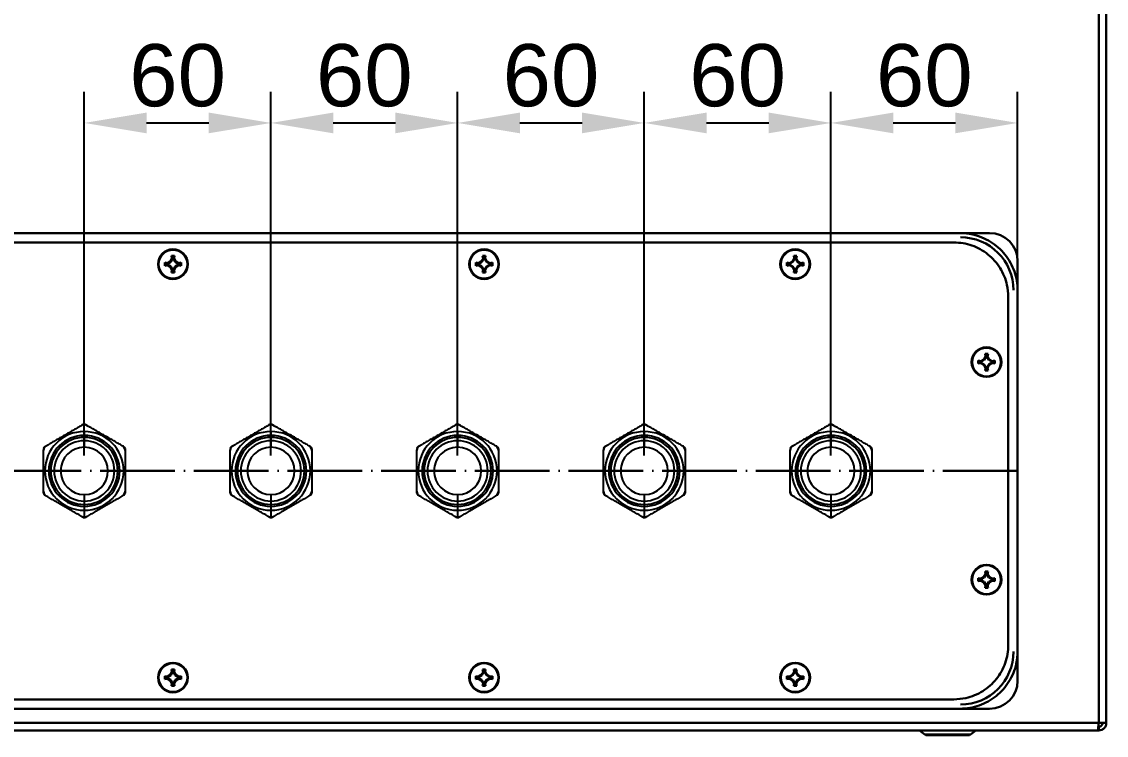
# Model space of a CAD drawing. Header units: millimetres. Extents: x 0 to 53000, y -591 to 24400.
# Drawn here: x 621.6 to 970.2, y 2102.2 to 2331.7 of the extents above; entities that cross this region are included whole.
import ezdxf

# ---------------------------------------------------------------- set-up
doc = ezdxf.new("R2010")
doc.units = ezdxf.units.MM
doc.linetypes.add('ACAD_ISO04W100', pattern=[30, 24, -3, 0, -3])
for name, color, linetype in [('MAIN-1', 7, 'Continuous'), ('MAIN-2', 7, 'Continuous'), ('размеры', 3, 'Continuous')]:
    doc.layers.add(name, color=color, linetype=linetype)
doc.layers.add('Осевые центральные', color=5, linetype='ACAD_ISO04W100', lineweight=30)
doc.layers.add('Основная', color=7, linetype='Continuous', lineweight=30)
doc.styles.get("Standard").update_dxf_attribs({"font": 'arial.ttf'})
doc.dimstyles.new('ISO2', dxfattribs={"dimtxt": 20, "dimasz": 20, "dimexe": 10, "dimexo": 5, "dimgap": 5, "dimtad": 1, "dimdec": 4, "dimdsep": 46, "dimlunit": 6, "dimtxsty": 'Standard', "dimcen": 20, "dimadec": 0, "dimazin": 0, "dimtfac": 1, "dimtdec": 4, "dimtmove": 0, "dimatfit": 3, "dimfxl": 1, "dimtolj": 1, "dimtzin": 0, "dimarcsym": 0})

# ---------------------------------------------------------------- blocks, each defined once
blk = doc.blocks.new('*D116')
at = {"layer": 'Defpoints', "color": 0, "transparency": 16777216}
for p in [(941.73, 2299.15), (881.73, 2187.22), (941.73, 2187.22)]:
    blk.add_point(p, dxfattribs=at)
at = {"layer": 'размеры', "color": 0, "lineweight": -2, "transparency": 16777216}
for p, q in [((881.73, 2192.22), (881.73, 2309.15)), ((941.73, 2192.22), (941.73, 2309.15)), ((901.73, 2299.15), (921.73, 2299.15))]:
    blk.add_line(p, q, dxfattribs=at)
at = {"layer": 'размеры', "color": 0, "transparency": 16777216}
for points in [[(901.73, 2302.48), (901.73, 2295.82), (881.73, 2299.15)], [(921.73, 2302.48), (921.73, 2295.82), (941.73, 2299.15)]]:
    blk.add_solid(points, dxfattribs=at)
at = {"layer": 'размеры', "color": 0, "transparency": 16777216, "insert": (911.73, 2314.36), "char_height": 20, "attachment_point": 5}
blk.add_mtext('\\A1;60', dxfattribs=at)
blk = doc.blocks.new('*U118')
at = {"layer": 'MAIN-1'}
for p, q in [((-1.82, 14.09), (-2.12, 13.92)), ((-1.52, 14.27), (-1.82, 14.09)), ((-1.22, 14.44), (-1.52, 14.27)), ((-0.93, 14.61), (-1.22, 14.44)), ((-0.64, 14.78), (-0.93, 14.61)), ((-0.35, 14.95), (-0.64, 14.78)), ((0, 12.66), (0, 14.95)), ((0.35, 14.95), (0.52, 14.85)), ((0.52, 14.85), (0.69, 14.75)), ((0.69, 14.75), (0.87, 14.65)), ((0.87, 14.65), (1.04, 14.54)), ((1.04, 14.54), (1.22, 14.44)), ((1.22, 14.44), (1.39, 14.34)), ((1.39, 14.34), (1.57, 14.24)), ((1.57, 14.24), (1.61, 14.22)), ((1.61, 14.22), (1.64, 14.2)), ((1.64, 14.2), (1.67, 14.18)), ((1.67, 14.18), (1.7, 14.16)), ((1.7, 14.16), (1.74, 14.14)), ((1.74, 14.14), (1.77, 14.12)), ((1.77, 14.12), (1.8, 14.11)), ((2.1, 13.93), (1.8, 14.11)), ((-7.87, 10.6), (-8.19, 10.41)), ((-7.55, 10.79), (-7.87, 10.6)), ((-7.22, 10.97), (-7.55, 10.79)), ((-6.9, 11.16), (-7.22, 10.97)), ((-6.57, 11.35), (-6.9, 11.16)), ((-6.24, 11.54), (-6.57, 11.35)), ((-5.92, 11.73), (-6.24, 11.54)), ((-5.59, 11.92), (-5.92, 11.73)), ((-5.26, 12.11), (-5.59, 11.92)), ((-4.94, 12.29), (-5.26, 12.11)), ((-4.62, 12.48), (-4.94, 12.29)), ((-4.3, 12.67), (-4.62, 12.48)), ((-3.98, 12.85), (-4.3, 12.67)), ((-3.66, 13.03), (-3.98, 12.85)), ((-3.35, 13.21), (-3.66, 13.03)), ((-3.04, 13.39), (-3.35, 13.21)), ((-2.73, 13.57), (-3.04, 13.39)), ((-2.43, 13.74), (-2.73, 13.57)), ((-2.12, 13.92), (-2.43, 13.74)), ((0, 12.66), (0, 7.61)), ((2.41, 13.75), (2.1, 13.93)), ((2.72, 13.58), (2.41, 13.75)), ((3.03, 13.4), (2.72, 13.58)), ((3.34, 13.22), (3.03, 13.4)), ((3.65, 13.04), (3.34, 13.22)), ((3.97, 12.86), (3.65, 13.04)), ((4.28, 12.67), (3.97, 12.86)), ((4.6, 12.49), (4.28, 12.67)), ((4.92, 12.3), (4.6, 12.49)), ((5.24, 12.12), (4.92, 12.3)), ((5.57, 11.93), (5.24, 12.12)), ((5.89, 11.74), (5.57, 11.93)), ((6.22, 11.56), (5.89, 11.74)), ((6.55, 11.37), (6.22, 11.56)), ((6.87, 11.18), (6.55, 11.37)), ((7.2, 10.99), (6.87, 11.18)), ((7.53, 10.8), (7.2, 10.99)), ((7.85, 10.61), (7.53, 10.8)), ((8.18, 10.42), (7.85, 10.61)), ((-13.12, 7.17), (-13.12, 7.12)), ((-13.12, 7.12), (-13.12, 7.06)), ((-13.12, 7.06), (-13.12, 7.01)), ((-13.12, 7.01), (-13.12, 6.95)), ((-12.77, 7.77), (-12.6, 7.87)), ((-12.6, 7.87), (-12.42, 7.97)), ((-12.42, 7.97), (-12.25, 8.07)), ((-12.25, 8.07), (-12.07, 8.17)), ((-12.07, 8.17), (-11.9, 8.28)), ((-11.9, 8.28), (-11.72, 8.38)), ((-11.72, 8.38), (-11.54, 8.48)), ((-11.54, 8.48), (-11.51, 8.5)), ((-11.51, 8.5), (-11.48, 8.52)), ((-11.48, 8.52), (-11.45, 8.54)), ((-11.45, 8.54), (-11.41, 8.56)), ((-11.41, 8.56), (-11.38, 8.58)), ((-11.38, 8.58), (-11.35, 8.59)), ((-11.35, 8.59), (-11.31, 8.61)), ((-11.01, 8.79), (-11.31, 8.61)), ((-10.71, 8.96), (-11.01, 8.79)), ((-10.4, 9.14), (-10.71, 8.96)), ((-10.09, 9.32), (-10.4, 9.14)), ((-9.78, 9.5), (-10.09, 9.32)), ((-9.47, 9.68), (-9.78, 9.5)), ((-9.15, 9.86), (-9.47, 9.68)), ((-8.83, 10.05), (-9.15, 9.86)), ((-8.51, 10.23), (-8.83, 10.05)), ((-8.19, 10.41), (-8.51, 10.23)), ((8.5, 10.24), (8.18, 10.42)), ((8.82, 10.05), (8.5, 10.24)), ((9.14, 9.87), (8.82, 10.05)), ((9.45, 9.69), (9.14, 9.87)), ((9.77, 9.51), (9.45, 9.69)), ((10.08, 9.33), (9.77, 9.51)), ((10.38, 9.15), (10.08, 9.33)), ((10.69, 8.97), (10.38, 9.15)), ((10.99, 8.8), (10.69, 8.97)), ((11.3, 8.62), (10.99, 8.8)), ((11.6, 8.45), (11.3, 8.62)), ((11.89, 8.28), (11.6, 8.45)), ((12.19, 8.11), (11.89, 8.28)), ((12.48, 7.94), (12.19, 8.11)), ((12.77, 7.77), (12.48, 7.94)), ((13.12, 7.17), (13.12, 6.81)), ((-13.12, 6.95), (-13.12, 6.9)), ((-13.12, 6.9), (-13.12, 6.84)), ((-13.12, 6.84), (-13.12, 6.78)), ((-13.12, 6.75), (-13.12, 6.78)), ((-13.12, 6.71), (-13.12, 6.75)), ((-13.12, 6.67), (-13.12, 6.71)), ((-13.12, 6.63), (-13.12, 6.67)), ((-13.12, 6.59), (-13.12, 6.63)), ((-13.12, 6.56), (-13.12, 6.59)), ((-13.12, 6.52), (-13.12, 6.56)), ((-13.12, 6.15), (-13.12, 6.52)), ((-13.12, 5.78), (-13.12, 6.15)), ((-13.12, 5.4), (-13.12, 5.78)), ((-13.12, 5.02), (-13.12, 5.4)), ((-13.12, 4.64), (-13.12, 5.02)), ((-13.12, 4.25), (-13.12, 4.64)), ((-13.12, 3.86), (-13.12, 4.25)), ((-13.12, 3.47), (-13.12, 3.86)), ((13.12, 6.81), (13.12, 6.44)), ((13.12, 6.44), (13.12, 6.07)), ((13.12, 6.07), (13.12, 5.7)), ((13.12, 5.7), (13.12, 5.32)), ((13.12, 5.32), (13.12, 4.94)), ((13.12, 4.94), (13.12, 4.56)), ((13.12, 4.56), (13.12, 4.17)), ((13.12, 4.17), (13.12, 3.79)), ((13.12, 3.79), (13.12, 3.39)), ((-13.12, 3.08), (-13.12, 3.47)), ((-13.12, 2.68), (-13.12, 3.08)), ((-13.12, 2.28), (-13.12, 2.68)), ((-13.12, 1.88), (-13.12, 2.28)), ((-13.12, 1.47), (-13.12, 1.88)), ((-13.12, 1.07), (-13.12, 1.47)), ((-13.12, 0.66), (-13.12, 1.07)), ((-13.12, 0.25), (-13.12, 0.66)), ((-13.12, -0.16), (-13.12, 0.25)), ((13.12, 3.39), (13.12, 3)), ((13.12, 3), (13.12, 2.6)), ((13.12, 2.6), (13.12, 2.2)), ((13.12, 2.2), (13.12, 1.8)), ((13.12, 1.8), (13.12, 1.39)), ((13.12, 1.39), (13.12, 0.98)), ((13.12, 0.98), (13.12, 0.57)), ((13.12, 0.57), (13.12, 0.16)), ((13.12, 0.16), (13.12, -0.25)), ((-13.12, -0.57), (-13.12, -0.16)), ((-13.12, -0.98), (-13.12, -0.57)), ((-13.12, -1.39), (-13.12, -0.98)), ((-13.12, -1.8), (-13.12, -1.39)), ((-13.12, -2.2), (-13.12, -1.8)), ((-13.12, -2.6), (-13.12, -2.2)), ((-13.12, -3), (-13.12, -2.6)), ((-13.12, -3.39), (-13.12, -3)), ((-13.12, -3.79), (-13.12, -3.39)), ((13.12, -0.25), (13.12, -0.66)), ((13.12, -0.66), (13.12, -1.07)), ((13.12, -1.07), (13.12, -1.47)), ((13.12, -1.47), (13.12, -1.88)), ((13.12, -1.88), (13.12, -2.28)), ((13.12, -2.28), (13.12, -2.68)), ((13.12, -2.68), (13.12, -3.08)), ((13.12, -3.08), (13.12, -3.47)), ((13.12, -3.47), (13.12, -3.86)), ((-13.12, -4.17), (-13.12, -3.79)), ((-13.12, -4.56), (-13.12, -4.17)), ((-13.12, -4.94), (-13.12, -4.56)), ((-13.12, -5.32), (-13.12, -4.94)), ((-13.12, -5.7), (-13.12, -5.32)), ((-13.12, -6.07), (-13.12, -5.7)), ((-13.12, -6.44), (-13.12, -6.07)), ((-13.12, -6.81), (-13.12, -6.44)), ((-13.12, -7.17), (-13.12, -6.81)), ((13.12, -3.86), (13.12, -4.25)), ((13.12, -4.25), (13.12, -4.64)), ((13.12, -4.64), (13.12, -5.02)), ((13.12, -5.02), (13.12, -5.4)), ((13.12, -5.4), (13.12, -5.78)), ((13.12, -5.78), (13.12, -6.15)), ((13.12, -6.15), (13.12, -6.52)), ((13.12, -6.52), (13.12, -6.56)), ((13.12, -6.56), (13.12, -6.59)), ((13.12, -6.59), (13.12, -6.63)), ((13.12, -6.63), (13.12, -6.67)), ((13.12, -6.67), (13.12, -6.71)), ((13.12, -6.71), (13.12, -6.75)), ((13.12, -6.75), (13.12, -6.78)), ((13.12, -6.78), (13.12, -6.84)), ((13.12, -6.84), (13.12, -6.9)), ((13.12, -6.9), (13.12, -6.95)), ((13.12, -6.95), (13.12, -7.01)), ((-12.44, -7.96), (-12.77, -7.77)), ((-12.11, -8.16), (-12.44, -7.96)), ((-11.77, -8.35), (-12.11, -8.16)), ((-11.43, -8.55), (-11.77, -8.35)), ((-11.08, -8.75), (-11.43, -8.55)), ((-10.74, -8.95), (-11.08, -8.75)), ((-10.39, -9.15), (-10.74, -8.95)), ((-10.03, -9.35), (-10.39, -9.15)), ((-9.68, -9.56), (-10.03, -9.35)), ((-9.32, -9.76), (-9.68, -9.56)), ((-8.96, -9.97), (-9.32, -9.76)), ((-8.6, -10.18), (-8.96, -9.97)), ((-8.23, -10.39), (-8.6, -10.18)), ((-7.86, -10.61), (-8.23, -10.39)), ((0, -7.61), (0, -12.66)), ((8.23, -10.39), (7.86, -10.61)), ((8.6, -10.18), (8.23, -10.39)), ((8.96, -9.97), (8.6, -10.18)), ((9.32, -9.76), (8.96, -9.97)), ((9.68, -9.56), (9.32, -9.76)), ((10.03, -9.35), (9.68, -9.56)), ((10.39, -9.15), (10.03, -9.35)), ((10.74, -8.95), (10.39, -9.15)), ((11.08, -8.75), (10.74, -8.95)), ((11.43, -8.55), (11.08, -8.75)), ((11.77, -8.35), (11.43, -8.55)), ((12.11, -8.16), (11.77, -8.35)), ((12.44, -7.96), (12.11, -8.16)), ((12.77, -7.77), (12.44, -7.96)), ((13.12, -7.01), (13.12, -7.06)), ((13.12, -7.06), (13.12, -7.12)), ((13.12, -7.12), (13.12, -7.17)), ((-7.49, -10.82), (-7.86, -10.61)), ((-7.12, -11.03), (-7.49, -10.82)), ((-6.75, -11.25), (-7.12, -11.03)), ((-6.37, -11.47), (-6.75, -11.25)), ((-6, -11.68), (-6.37, -11.47)), ((-5.62, -11.9), (-6, -11.68)), ((-5.25, -12.11), (-5.62, -11.9)), ((-4.89, -12.33), (-5.25, -12.11)), ((-4.52, -12.54), (-4.89, -12.33)), ((-4.16, -12.75), (-4.52, -12.54)), ((-3.8, -12.95), (-4.16, -12.75)), ((-3.44, -13.16), (-3.8, -12.95)), ((-3.08, -13.37), (-3.44, -13.16)), ((-2.73, -13.57), (-3.08, -13.37)), ((-2.38, -13.77), (-2.73, -13.57)), ((-2.03, -13.97), (-2.38, -13.77)), ((0, -12.66), (0, -14.95)), ((2.38, -13.77), (2.03, -13.97)), ((2.73, -13.57), (2.38, -13.77)), ((3.08, -13.37), (2.73, -13.57)), ((3.44, -13.16), (3.08, -13.37)), ((3.8, -12.95), (3.44, -13.16)), ((4.16, -12.75), (3.8, -12.95)), ((4.52, -12.54), (4.16, -12.75)), ((4.89, -12.33), (4.52, -12.54)), ((5.25, -12.11), (4.89, -12.33)), ((5.62, -11.9), (5.25, -12.11)), ((6, -11.68), (5.62, -11.9)), ((6.37, -11.47), (6, -11.68)), ((6.75, -11.25), (6.37, -11.47)), ((7.12, -11.03), (6.75, -11.25)), ((7.49, -10.82), (7.12, -11.03)), ((7.86, -10.61), (7.49, -10.82)), ((-1.69, -14.17), (-2.03, -13.97)), ((-1.35, -14.37), (-1.69, -14.17)), ((-1.01, -14.56), (-1.35, -14.37)), ((-0.68, -14.76), (-1.01, -14.56)), ((-0.35, -14.95), (-0.68, -14.76)), ((0.68, -14.76), (0.35, -14.95)), ((1.01, -14.56), (0.68, -14.76)), ((1.35, -14.37), (1.01, -14.56)), ((1.69, -14.17), (1.35, -14.37)), ((2.03, -13.97), (1.69, -14.17))]:
    blk.add_line(p, q, dxfattribs=at)
for radius, start, end in [(14.95, 90, 91.3251), (14.95, 88.6749, 90), (12.66, 90, 270), (12.66, 270, 90), (14.95, 148.6749, 151.325), (7.61, 90, 180), (7.61, 0, 90), (14.95, 28.675, 31.3251), (7.61, 180, 270), (7.61, 270, 0), (14.95, 208.6749, 211.3251), (14.95, 328.6749, 331.3251), (14.95, 268.6749, 270), (14.95, 270, 271.3251)]:
    blk.add_arc((0, 0), radius, start, end, dxfattribs=at)
at = {"layer": 'MAIN-2'}
for p, q in [((-0.91, 14.62), (-0.91, 14.62)), ((-0.35, 14.95), (-0.35, 14.95)), ((0.35, 14.95), (0.35, 14.95)), ((0.91, 14.62), (0.91, 14.62)), ((0, 12.66), (0, 12.66)), ((0, 11.41), (0, 11.41)), ((0, 10.78), (0, 10.78)), ((-13.12, 7.17), (-13.12, 7.17)), ((-12.77, 7.77), (-12.77, 7.77)), ((-12.2, 8.1), (-12.2, 8.1)), ((0, 9.69), (0, 9.69)), ((12.2, 8.1), (12.2, 8.1)), ((12.77, 7.77), (12.77, 7.77)), ((13.12, 7.17), (13.12, 7.17)), ((-13.12, 6.52), (-13.12, 6.52)), ((13.12, 6.52), (13.12, 6.52)), ((-7.61, 0), (-9.69, 0)), ((7.61, 0), (9.69, 0)), ((-13.12, -6.52), (-13.12, -6.52)), ((13.12, -6.52), (13.12, -6.52)), ((-13.12, -7.17), (-13.12, -7.17)), ((-12.77, -7.77), (-12.77, -7.77)), ((-12.2, -8.1), (-12.2, -8.1)), ((0, -9.69), (0, -9.69)), ((12.2, -8.1), (12.2, -8.1)), ((12.77, -7.77), (12.77, -7.77)), ((13.12, -7.17), (13.12, -7.17)), ((0, -10.78), (0, -10.78)), ((0, -11.41), (0, -11.41)), ((0, -12.66), (0, -12.66)), ((-0.91, -14.62), (-0.91, -14.62)), ((-0.35, -14.95), (-0.35, -14.95)), ((0.35, -14.95), (0.35, -14.95)), ((0.91, -14.62), (0.91, -14.62))]:
    blk.add_line(p, q, dxfattribs=at)
for centre, radius, start, end in [((0, 13.04), 1.82, 90, 120), ((0, 13.04), 1.82, 60, 90), ((0, 0), 11.41, 90, 270), ((0, 0), 10.78, 90, 270), ((0, 0), 11.41, 270, 90), ((0, 0), 10.78, 270, 90), ((-11.29, 6.52), 1.82, 120, 180), ((0, 0), 9.69, 90, 180), ((0, 0), 9.69, 0, 90), ((11.29, 6.52), 1.82, 0, 60), ((0, 0), 9.69, 180, 270), ((0, 0), 9.69, 270, 0), ((-11.29, -6.52), 1.82, 180, 240), ((11.29, -6.52), 1.82, 300, 0), ((0, -13.04), 1.82, 240, 270), ((0, -13.04), 1.82, 270, 300)]:
    blk.add_arc(centre, radius, start, end, dxfattribs=at)
blk = doc.blocks.new('*U117')
at = {"layer": 'Основная', "color": 0, "linetype": 'ByBlock', "lineweight": -2, "transparency": 16777216}
for p in [(-240, 0), (-180, 0), (-120, 0), (-60, 0), (0, 0)]:
    blk.add_blockref('*U118', p, dxfattribs=at)
blk = doc.blocks.new('*D119')
at = {"layer": 'Defpoints', "color": 0, "transparency": 16777216}
for p in [(881.73, 2299.15), (821.73, 2187.22), (881.73, 2187.22)]:
    blk.add_point(p, dxfattribs=at)
at = {"layer": 'размеры', "color": 0, "lineweight": -2, "transparency": 16777216}
for p, q in [((821.73, 2192.22), (821.73, 2309.15)), ((881.73, 2192.22), (881.73, 2309.15)), ((841.73, 2299.15), (861.73, 2299.15))]:
    blk.add_line(p, q, dxfattribs=at)
at = {"layer": 'размеры', "color": 0, "transparency": 16777216}
for points in [[(841.73, 2302.48), (841.73, 2295.82), (821.73, 2299.15)], [(861.73, 2302.48), (861.73, 2295.82), (881.73, 2299.15)]]:
    blk.add_solid(points, dxfattribs=at)
at = {"layer": 'размеры', "color": 0, "transparency": 16777216, "insert": (851.73, 2314.36), "char_height": 20, "attachment_point": 5}
blk.add_mtext('\\A1;60', dxfattribs=at)
blk = doc.blocks.new('*D120')
at = {"layer": 'Defpoints', "color": 0, "transparency": 16777216}
for p in [(821.73, 2299.15), (761.73, 2187.22), (821.73, 2187.22)]:
    blk.add_point(p, dxfattribs=at)
at = {"layer": 'размеры', "color": 0, "lineweight": -2, "transparency": 16777216}
for p, q in [((761.73, 2192.22), (761.73, 2309.15)), ((821.73, 2192.22), (821.73, 2309.15)), ((781.73, 2299.15), (801.73, 2299.15))]:
    blk.add_line(p, q, dxfattribs=at)
at = {"layer": 'размеры', "color": 0, "transparency": 16777216}
for points in [[(781.73, 2302.48), (781.73, 2295.82), (761.73, 2299.15)], [(801.73, 2302.48), (801.73, 2295.82), (821.73, 2299.15)]]:
    blk.add_solid(points, dxfattribs=at)
at = {"layer": 'размеры', "color": 0, "transparency": 16777216, "insert": (791.73, 2314.36), "char_height": 20, "attachment_point": 5}
blk.add_mtext('\\A1;60', dxfattribs=at)
blk = doc.blocks.new('*D121')
at = {"layer": 'Defpoints', "color": 0, "transparency": 16777216}
for p in [(761.73, 2299.15), (701.73, 2187.22), (761.73, 2187.22)]:
    blk.add_point(p, dxfattribs=at)
at = {"layer": 'размеры', "color": 0, "lineweight": -2, "transparency": 16777216}
for p, q in [((701.73, 2192.22), (701.73, 2309.15)), ((761.73, 2192.22), (761.73, 2309.15)), ((721.73, 2299.15), (741.73, 2299.15))]:
    blk.add_line(p, q, dxfattribs=at)
at = {"layer": 'размеры', "color": 0, "transparency": 16777216}
for points in [[(721.73, 2302.48), (721.73, 2295.82), (701.73, 2299.15)], [(741.73, 2302.48), (741.73, 2295.82), (761.73, 2299.15)]]:
    blk.add_solid(points, dxfattribs=at)
at = {"layer": 'размеры', "color": 0, "transparency": 16777216, "insert": (731.73, 2314.36), "char_height": 20, "attachment_point": 5}
blk.add_mtext('\\A1;60', dxfattribs=at)
blk = doc.blocks.new('*D122')
at = {"layer": 'Defpoints', "color": 0, "transparency": 16777216}
for p in [(701.73, 2299.15), (641.73, 2187.22), (701.73, 2187.22)]:
    blk.add_point(p, dxfattribs=at)
at = {"layer": 'размеры', "color": 0, "lineweight": -2, "transparency": 16777216}
for p, q in [((641.73, 2192.22), (641.73, 2309.15)), ((701.73, 2192.22), (701.73, 2309.15)), ((661.73, 2299.15), (681.73, 2299.15))]:
    blk.add_line(p, q, dxfattribs=at)
at = {"layer": 'размеры', "color": 0, "transparency": 16777216}
for points in [[(661.73, 2302.48), (661.73, 2295.82), (641.73, 2299.15)], [(681.73, 2302.48), (681.73, 2295.82), (701.73, 2299.15)]]:
    blk.add_solid(points, dxfattribs=at)
at = {"layer": 'размеры', "color": 0, "transparency": 16777216, "insert": (671.73, 2314.36), "char_height": 20, "attachment_point": 5}
blk.add_mtext('\\A1;60', dxfattribs=at)

msp = doc.modelspace()

# ---------------------------------------------------------------- linework, layer by layer
at = {"layer": 'Осевые центральные'}
msp.add_line((941.72613, 2187.21677), (398.72615, 2187.21677), dxfattribs=at)
at = {"layer": 'Основная', "linetype": 'Continuous'}
for p, q in [((967.82614, 2376.31678), (967.82614, 2106.11677)), ((970.22615, 2106.11677), (970.22615, 2376.31678)), ((923.22613, 2263.71678), (417.22615, 2263.71678)), ((923.22613, 2263.71678), (932.72613, 2263.71678)), ((419.22616, 2260.71678), (921.22613, 2260.71678)), ((669.7365, 2256.37549), (670.22614, 2256.37683)), ((669.88583, 2255.51353), (669.7365, 2256.37549)), ((669.94256, 2256.20657), (669.7365, 2256.37549)), ((669.94256, 2256.20657), (670.08781, 2255.4803)), ((670.50973, 2256.20657), (669.94256, 2256.20657)), ((670.22614, 2256.37683), (670.71579, 2256.37549)), ((670.36448, 2255.4803), (670.50973, 2256.20657)), ((670.50973, 2256.20657), (670.71579, 2256.37549)), ((670.71579, 2256.37549), (670.56645, 2255.51353)), ((769.7365, 2256.37549), (770.22614, 2256.37683)), ((769.88583, 2255.51353), (769.7365, 2256.37549)), ((769.94255, 2256.20657), (769.7365, 2256.37549)), ((769.94255, 2256.20657), (770.08781, 2255.4803)), ((770.50973, 2256.20657), (769.94255, 2256.20657)), ((770.22614, 2256.37683), (770.71579, 2256.37549)), ((770.36448, 2255.4803), (770.50973, 2256.20657)), ((770.50973, 2256.20657), (770.71579, 2256.37549)), ((770.71579, 2256.37549), (770.56645, 2255.51353)), ((869.73649, 2256.37549), (870.22615, 2256.37683)), ((869.88583, 2255.51353), (869.73649, 2256.37549)), ((869.94256, 2256.20657), (869.73649, 2256.37549)), ((869.94256, 2256.20657), (870.0878, 2255.4803)), ((870.50973, 2256.20657), (869.94256, 2256.20657)), ((870.22615, 2256.37683), (870.71578, 2256.37549)), ((870.36447, 2255.4803), (870.50973, 2256.20657)), ((870.50973, 2256.20657), (870.71578, 2256.37549)), ((870.71578, 2256.37549), (870.56646, 2255.51353)), ((667.56742, 2254.20642), (668.42938, 2254.05708)), ((667.56742, 2253.22713), (667.56742, 2254.20642)), ((667.73635, 2254.00036), (667.56742, 2254.20642)), ((667.56742, 2253.22713), (667.73635, 2253.43319)), ((668.42938, 2253.37647), (667.56742, 2253.22713)), ((668.46262, 2253.85511), (667.73635, 2254.00036)), ((667.73635, 2254.00036), (667.73635, 2253.43319)), ((667.73635, 2253.43319), (668.46262, 2253.57844)), ((668.42938, 2254.05708), (669.34538, 2254.59754)), ((668.46262, 2253.85511), (668.42938, 2254.05708)), ((668.42938, 2253.37647), (668.46262, 2253.57844)), ((669.34538, 2252.83601), (668.42938, 2253.37647)), ((669.49295, 2254.44997), (668.46262, 2253.85511)), ((668.46262, 2253.57844), (669.49295, 2252.98358)), ((669.34538, 2254.59754), (669.88583, 2255.51353)), ((669.49295, 2254.44997), (669.34538, 2254.59754)), ((669.34538, 2252.83601), (669.49295, 2252.98358)), ((669.88583, 2251.92002), (669.34538, 2252.83601)), ((670.08781, 2255.4803), (669.49295, 2254.44997)), ((669.49295, 2252.98358), (670.08781, 2251.95325)), ((670.08781, 2255.4803), (669.88583, 2255.51353)), ((670.36448, 2255.4803), (670.56645, 2255.51353)), ((670.95934, 2254.44997), (670.36448, 2255.4803)), ((670.36448, 2251.95325), (670.95934, 2252.98358)), ((670.56645, 2255.51353), (671.10691, 2254.59754)), ((671.10691, 2252.83601), (670.56645, 2251.92002)), ((671.10691, 2254.59754), (670.95934, 2254.44997)), ((671.98966, 2253.85511), (670.95934, 2254.44997)), ((670.95934, 2252.98358), (671.98966, 2253.57844)), ((670.95934, 2252.98358), (671.10691, 2252.83601)), ((671.10691, 2254.59754), (672.0229, 2254.05708)), ((672.0229, 2253.37647), (671.10691, 2252.83601)), ((672.0229, 2254.05708), (671.98966, 2253.85511)), ((672.71593, 2254.00036), (671.98966, 2253.85511)), ((671.98966, 2253.57844), (672.0229, 2253.37647)), ((671.98966, 2253.57844), (672.71593, 2253.43319)), ((672.0229, 2254.05708), (672.88486, 2254.20642)), ((672.88486, 2253.22713), (672.0229, 2253.37647)), ((672.88486, 2254.20642), (672.71593, 2254.00036)), ((672.71593, 2253.43319), (672.71593, 2254.00036)), ((672.71593, 2253.43319), (672.88486, 2253.22713)), ((672.88486, 2254.20642), (672.88486, 2253.22713)), ((767.56743, 2254.20642), (768.42938, 2254.05708)), ((767.56743, 2253.22713), (767.56743, 2254.20642)), ((767.73635, 2254.00036), (767.56743, 2254.20642)), ((767.56743, 2253.22713), (767.73635, 2253.43319)), ((768.42938, 2253.37647), (767.56743, 2253.22713)), ((768.46262, 2253.85511), (767.73635, 2254.00036)), ((767.73635, 2254.00036), (767.73635, 2253.43319)), ((767.73635, 2253.43319), (768.46262, 2253.57844)), ((768.42938, 2254.05708), (769.34537, 2254.59754)), ((768.46262, 2253.85511), (768.42938, 2254.05708)), ((768.42938, 2253.37647), (768.46262, 2253.57844)), ((769.34537, 2252.83601), (768.42938, 2253.37647)), ((769.49295, 2254.44997), (768.46262, 2253.85511)), ((768.46262, 2253.57844), (769.49295, 2252.98358)), ((769.34537, 2254.59754), (769.88583, 2255.51353)), ((769.49295, 2254.44997), (769.34537, 2254.59754)), ((769.34537, 2252.83601), (769.49295, 2252.98358)), ((769.88583, 2251.92002), (769.34537, 2252.83601)), ((770.08781, 2255.4803), (769.49295, 2254.44997)), ((769.49295, 2252.98358), (770.08781, 2251.95325)), ((770.08781, 2255.4803), (769.88583, 2255.51353)), ((770.36448, 2255.4803), (770.56645, 2255.51353)), ((770.95933, 2254.44997), (770.36448, 2255.4803)), ((770.36448, 2251.95325), (770.95933, 2252.98358)), ((770.56645, 2255.51353), (771.10691, 2254.59754)), ((771.10691, 2252.83601), (770.56645, 2251.92002)), ((771.10691, 2254.59754), (770.95933, 2254.44997)), ((771.98967, 2253.85511), (770.95933, 2254.44997)), ((770.95933, 2252.98358), (771.98967, 2253.57844)), ((770.95933, 2252.98358), (771.10691, 2252.83601)), ((771.10691, 2254.59754), (772.0229, 2254.05708)), ((772.0229, 2253.37647), (771.10691, 2252.83601)), ((772.0229, 2254.05708), (771.98967, 2253.85511)), ((772.71593, 2254.00036), (771.98967, 2253.85511)), ((771.98967, 2253.57844), (772.0229, 2253.37647)), ((771.98967, 2253.57844), (772.71593, 2253.43319)), ((772.0229, 2254.05708), (772.88486, 2254.20642)), ((772.88486, 2253.22713), (772.0229, 2253.37647)), ((772.88486, 2254.20642), (772.71593, 2254.00036)), ((772.71593, 2253.43319), (772.71593, 2254.00036)), ((772.71593, 2253.43319), (772.88486, 2253.22713)), ((772.88486, 2254.20642), (772.88486, 2253.22713)), ((867.56742, 2254.20642), (868.42938, 2254.05708)), ((867.56742, 2253.22713), (867.56742, 2254.20642)), ((867.73635, 2254.00036), (867.56742, 2254.20642)), ((867.56742, 2253.22713), (867.73635, 2253.43319)), ((868.42938, 2253.37647), (867.56742, 2253.22713)), ((868.46262, 2253.85511), (867.73635, 2254.00036)), ((867.73635, 2254.00036), (867.73635, 2253.43319)), ((867.73635, 2253.43319), (868.46262, 2253.57844)), ((868.42938, 2254.05708), (869.34538, 2254.59754)), ((868.46262, 2253.85511), (868.42938, 2254.05708)), ((868.42938, 2253.37647), (868.46262, 2253.57844)), ((869.34538, 2252.83601), (868.42938, 2253.37647)), ((869.49295, 2254.44997), (868.46262, 2253.85511)), ((868.46262, 2253.57844), (869.49295, 2252.98358)), ((869.34538, 2254.59754), (869.88583, 2255.51353)), ((869.49295, 2254.44997), (869.34538, 2254.59754)), ((869.34538, 2252.83601), (869.49295, 2252.98358)), ((869.88583, 2251.92002), (869.34538, 2252.83601)), ((870.0878, 2255.4803), (869.49295, 2254.44997)), ((869.49295, 2252.98358), (870.0878, 2251.95325)), ((870.0878, 2255.4803), (869.88583, 2255.51353)), ((870.36447, 2255.4803), (870.56646, 2255.51353)), ((870.95934, 2254.44997), (870.36447, 2255.4803)), ((870.36447, 2251.95325), (870.95934, 2252.98358)), ((870.56646, 2255.51353), (871.10691, 2254.59754)), ((871.10691, 2252.83601), (870.56646, 2251.92002)), ((871.10691, 2254.59754), (870.95934, 2254.44997)), ((871.98967, 2253.85511), (870.95934, 2254.44997)), ((870.95934, 2252.98358), (871.98967, 2253.57844)), ((870.95934, 2252.98358), (871.10691, 2252.83601)), ((871.10691, 2254.59754), (872.0229, 2254.05708)), ((872.0229, 2253.37647), (871.10691, 2252.83601)), ((872.0229, 2254.05708), (871.98967, 2253.85511)), ((872.71594, 2254.00036), (871.98967, 2253.85511)), ((871.98967, 2253.57844), (872.0229, 2253.37647)), ((871.98967, 2253.57844), (872.71594, 2253.43319)), ((872.0229, 2254.05708), (872.88486, 2254.20642)), ((872.88486, 2253.22713), (872.0229, 2253.37647)), ((872.88486, 2254.20642), (872.71594, 2254.00036)), ((872.71594, 2253.43319), (872.71594, 2254.00036)), ((872.71594, 2253.43319), (872.88486, 2253.22713)), ((872.88486, 2254.20642), (872.88486, 2253.22713)), ((941.72613, 2245.21678), (941.72613, 2254.71678)), ((669.7365, 2251.05806), (669.88583, 2251.92002)), ((669.94256, 2251.22698), (669.7365, 2251.05806)), ((670.22614, 2251.05672), (669.7365, 2251.05806)), ((670.08781, 2251.95325), (669.88583, 2251.92002)), ((670.08781, 2251.95325), (669.94256, 2251.22698)), ((669.94256, 2251.22698), (670.50973, 2251.22698)), ((670.71579, 2251.05806), (670.22614, 2251.05672)), ((670.36448, 2251.95325), (670.56645, 2251.92002)), ((670.50973, 2251.22698), (670.36448, 2251.95325)), ((670.71579, 2251.05806), (670.50973, 2251.22698)), ((670.56645, 2251.92002), (670.71579, 2251.05806)), ((769.7365, 2251.05806), (769.88583, 2251.92002)), ((769.94255, 2251.22698), (769.7365, 2251.05806)), ((770.22614, 2251.05672), (769.7365, 2251.05806)), ((770.08781, 2251.95325), (769.88583, 2251.92002)), ((770.08781, 2251.95325), (769.94255, 2251.22698)), ((769.94255, 2251.22698), (770.50973, 2251.22698)), ((770.71579, 2251.05806), (770.22614, 2251.05672)), ((770.36448, 2251.95325), (770.56645, 2251.92002)), ((770.50973, 2251.22698), (770.36448, 2251.95325)), ((770.71579, 2251.05806), (770.50973, 2251.22698)), ((770.56645, 2251.92002), (770.71579, 2251.05806)), ((869.73649, 2251.05806), (869.88583, 2251.92002)), ((869.94256, 2251.22698), (869.73649, 2251.05806)), ((870.22615, 2251.05672), (869.73649, 2251.05806)), ((870.0878, 2251.95325), (869.88583, 2251.92002)), ((870.0878, 2251.95325), (869.94256, 2251.22698)), ((869.94256, 2251.22698), (870.50973, 2251.22698)), ((870.71578, 2251.05806), (870.22615, 2251.05672)), ((870.36447, 2251.95325), (870.56646, 2251.92002)), ((870.50973, 2251.22698), (870.36447, 2251.95325)), ((870.71578, 2251.05806), (870.50973, 2251.22698)), ((870.56646, 2251.92002), (870.71578, 2251.05806)), ((941.72613, 2129.21677), (941.72613, 2245.21678)), ((938.72614, 2243.21677), (938.72614, 2131.21678)), ((931.23649, 2224.87549), (931.72614, 2224.87683)), ((931.38583, 2224.01354), (931.23649, 2224.87549)), ((931.23649, 2224.87549), (931.44254, 2224.70657)), ((931.44254, 2224.70657), (931.5878, 2223.9803)), ((932.00974, 2224.70657), (931.44254, 2224.70657)), ((931.72614, 2224.87683), (932.2158, 2224.87549)), ((931.86449, 2223.9803), (932.00974, 2224.70657)), ((932.00974, 2224.70657), (932.2158, 2224.87549)), ((932.2158, 2224.87549), (932.06646, 2224.01354)), ((929.06742, 2222.70642), (929.92939, 2222.55708)), ((929.06742, 2221.72713), (929.06742, 2222.70642)), ((929.23634, 2222.50036), (929.06742, 2222.70642)), ((929.06742, 2221.72713), (929.23634, 2221.93319)), ((929.92939, 2221.87647), (929.06742, 2221.72713)), ((929.96262, 2222.35511), (929.23634, 2222.50036)), ((929.23634, 2222.50036), (929.23634, 2221.93319)), ((929.23634, 2221.93319), (929.96262, 2222.07844)), ((929.92939, 2222.55708), (930.84537, 2223.09754)), ((929.96262, 2222.35511), (929.92939, 2222.55708)), ((929.92939, 2221.87647), (929.96262, 2222.07844)), ((930.84537, 2221.33601), (929.92939, 2221.87647)), ((930.99295, 2222.94997), (929.96262, 2222.35511)), ((929.96262, 2222.07844), (930.99295, 2221.48358)), ((930.84537, 2223.09754), (931.38583, 2224.01354)), ((930.99295, 2222.94997), (930.84537, 2223.09754)), ((930.84537, 2221.33601), (930.99295, 2221.48358)), ((931.38583, 2220.42002), (930.84537, 2221.33601)), ((931.5878, 2223.9803), (930.99295, 2222.94997)), ((930.99295, 2221.48358), (931.5878, 2220.45325)), ((931.5878, 2223.9803), (931.38583, 2224.01354)), ((931.86449, 2223.9803), (932.06646, 2224.01354)), ((932.45934, 2222.94997), (931.86449, 2223.9803)), ((931.86449, 2220.45325), (932.45934, 2221.48358)), ((932.06646, 2224.01354), (932.60692, 2223.09754)), ((932.60692, 2221.33601), (932.06646, 2220.42002)), ((932.60692, 2223.09754), (932.45934, 2222.94997)), ((933.48967, 2222.35511), (932.45934, 2222.94997)), ((932.45934, 2221.48358), (933.48967, 2222.07844)), ((932.45934, 2221.48358), (932.60692, 2221.33601)), ((932.60692, 2223.09754), (933.5229, 2222.55708)), ((933.5229, 2221.87647), (932.60692, 2221.33601)), ((933.5229, 2222.55708), (933.48967, 2222.35511)), ((934.21595, 2222.50036), (933.48967, 2222.35511)), ((933.48967, 2222.07844), (933.5229, 2221.87647)), ((933.48967, 2222.07844), (934.21595, 2221.93319)), ((933.5229, 2222.55708), (934.38487, 2222.70642)), ((934.38487, 2221.72713), (933.5229, 2221.87647)), ((934.38487, 2222.70642), (934.21595, 2222.50036)), ((934.21595, 2221.93319), (934.21595, 2222.50036)), ((934.21595, 2221.93319), (934.38487, 2221.72713)), ((934.38487, 2222.70642), (934.38487, 2221.72713)), ((931.23649, 2219.55806), (931.38583, 2220.42002)), ((931.44254, 2219.72698), (931.23649, 2219.55806)), ((931.72614, 2219.55672), (931.23649, 2219.55806)), ((931.5878, 2220.45325), (931.38583, 2220.42002)), ((931.5878, 2220.45325), (931.44254, 2219.72698)), ((931.44254, 2219.72698), (932.00974, 2219.72698)), ((932.2158, 2219.55806), (931.72614, 2219.55672)), ((931.86449, 2220.45325), (932.06646, 2220.42002)), ((932.00974, 2219.72698), (931.86449, 2220.45325)), ((932.00974, 2219.72698), (932.2158, 2219.55806)), ((932.06646, 2220.42002), (932.2158, 2219.55806)), ((931.23649, 2154.87549), (931.72614, 2154.87683)), ((931.38583, 2154.01353), (931.23649, 2154.87549)), ((931.44254, 2154.70656), (931.23649, 2154.87549)), ((931.44254, 2154.70656), (931.5878, 2153.9803)), ((932.00974, 2154.70656), (931.44254, 2154.70656)), ((931.72614, 2154.87683), (932.2158, 2154.87549)), ((931.86449, 2153.9803), (932.00974, 2154.70656)), ((932.00974, 2154.70656), (932.2158, 2154.87549)), ((932.2158, 2154.87549), (932.06646, 2154.01353)), ((929.06742, 2152.70642), (929.92939, 2152.55709)), ((929.06742, 2151.72713), (929.06742, 2152.70642)), ((929.23634, 2152.50036), (929.06742, 2152.70642)), ((929.06742, 2151.72713), (929.23634, 2151.93319)), ((929.92939, 2151.87647), (929.06742, 2151.72713)), ((929.96262, 2152.35511), (929.23634, 2152.50036)), ((929.23634, 2152.50036), (929.23634, 2151.93319)), ((929.23634, 2151.93319), (929.96262, 2152.07844)), ((929.92939, 2152.55709), (930.84537, 2153.09754)), ((929.96262, 2152.35511), (929.92939, 2152.55709)), ((929.92939, 2151.87647), (929.96262, 2152.07844)), ((930.84537, 2151.33601), (929.92939, 2151.87647)), ((930.99295, 2152.94997), (929.96262, 2152.35511)), ((929.96262, 2152.07844), (930.99295, 2151.48358)), ((930.84537, 2153.09754), (931.38583, 2154.01353)), ((930.99295, 2152.94997), (930.84537, 2153.09754)), ((930.84537, 2151.33601), (930.99295, 2151.48358)), ((931.38583, 2150.42001), (930.84537, 2151.33601)), ((931.5878, 2153.9803), (930.99295, 2152.94997)), ((930.99295, 2151.48358), (931.5878, 2150.45325)), ((931.5878, 2153.9803), (931.38583, 2154.01353)), ((931.86449, 2153.9803), (932.06646, 2154.01353)), ((932.45934, 2152.94997), (931.86449, 2153.9803)), ((931.86449, 2150.45325), (932.45934, 2151.48358)), ((932.06646, 2154.01353), (932.60692, 2153.09754)), ((932.60692, 2151.33601), (932.06646, 2150.42001)), ((932.60692, 2153.09754), (932.45934, 2152.94997)), ((933.48967, 2152.35511), (932.45934, 2152.94997)), ((932.45934, 2151.48358), (933.48967, 2152.07844)), ((932.45934, 2151.48358), (932.60692, 2151.33601)), ((932.60692, 2153.09754), (933.5229, 2152.55709)), ((933.5229, 2151.87647), (932.60692, 2151.33601)), ((933.5229, 2152.55709), (933.48967, 2152.35511)), ((934.21595, 2152.50036), (933.48967, 2152.35511)), ((933.48967, 2152.07844), (933.5229, 2151.87647)), ((933.48967, 2152.07844), (934.21595, 2151.93319)), ((933.5229, 2152.55709), (934.38487, 2152.70642)), ((934.38487, 2151.72713), (933.5229, 2151.87647)), ((934.38487, 2152.70642), (934.21595, 2152.50036)), ((934.21595, 2151.93319), (934.21595, 2152.50036)), ((934.21595, 2151.93319), (934.38487, 2151.72713)), ((934.38487, 2152.70642), (934.38487, 2151.72713)), ((931.23649, 2149.55806), (931.38583, 2150.42001)), ((931.44254, 2149.72698), (931.23649, 2149.55806)), ((931.72614, 2149.55671), (931.23649, 2149.55806)), ((931.5878, 2150.45325), (931.38583, 2150.42001)), ((931.5878, 2150.45325), (931.44254, 2149.72698)), ((931.44254, 2149.72698), (932.00974, 2149.72698)), ((932.2158, 2149.55806), (931.72614, 2149.55671)), ((931.86449, 2150.45325), (932.06646, 2150.42001)), ((932.00974, 2149.72698), (931.86449, 2150.45325)), ((932.2158, 2149.55806), (932.00974, 2149.72698)), ((932.06646, 2150.42001), (932.2158, 2149.55806)), ((941.72613, 2129.21677), (941.72613, 2119.71677)), ((669.7365, 2123.37549), (670.22614, 2123.37683)), ((669.88583, 2122.51354), (669.7365, 2123.37549)), ((669.94256, 2123.20657), (669.7365, 2123.37549)), ((669.94256, 2123.20657), (670.08781, 2122.4803)), ((670.50973, 2123.20657), (669.94256, 2123.20657)), ((670.22614, 2123.37683), (670.71579, 2123.37549)), ((670.36448, 2122.4803), (670.50973, 2123.20657)), ((670.50973, 2123.20657), (670.71579, 2123.37549)), ((670.71579, 2123.37549), (670.56645, 2122.51354)), ((769.7365, 2123.37549), (770.22614, 2123.37683)), ((769.88583, 2122.51354), (769.7365, 2123.37549)), ((769.94255, 2123.20657), (769.7365, 2123.37549)), ((769.94255, 2123.20657), (770.08781, 2122.4803)), ((770.50973, 2123.20657), (769.94255, 2123.20657)), ((770.22614, 2123.37683), (770.71579, 2123.37549)), ((770.36448, 2122.4803), (770.50973, 2123.20657)), ((770.50973, 2123.20657), (770.71579, 2123.37549)), ((770.71579, 2123.37549), (770.56645, 2122.51354)), ((869.73649, 2123.37549), (870.22615, 2123.37683)), ((869.88583, 2122.51354), (869.73649, 2123.37549)), ((869.94256, 2123.20657), (869.73649, 2123.37549)), ((869.94256, 2123.20657), (870.0878, 2122.4803)), ((870.50973, 2123.20657), (869.94256, 2123.20657)), ((870.22615, 2123.37683), (870.71578, 2123.37549)), ((870.36447, 2122.4803), (870.50973, 2123.20657)), ((870.50973, 2123.20657), (870.71578, 2123.37549)), ((870.71578, 2123.37549), (870.56646, 2122.51354)), ((667.56742, 2121.20642), (668.42938, 2121.05708)), ((667.56742, 2120.22713), (667.56742, 2121.20642)), ((667.73635, 2121.00036), (667.56742, 2121.20642)), ((667.56742, 2120.22713), (667.73635, 2120.43319)), ((668.42938, 2120.37646), (667.56742, 2120.22713)), ((668.46262, 2120.85511), (667.73635, 2121.00036)), ((667.73635, 2121.00036), (667.73635, 2120.43319)), ((667.73635, 2120.43319), (668.46262, 2120.57844)), ((668.42938, 2121.05708), (669.34538, 2121.59754)), ((668.46262, 2120.85511), (668.42938, 2121.05708)), ((668.42938, 2120.37646), (668.46262, 2120.57844)), ((669.34538, 2119.83601), (668.42938, 2120.37646)), ((669.49295, 2121.44997), (668.46262, 2120.85511)), ((668.46262, 2120.57844), (669.49295, 2119.98358)), ((669.34538, 2121.59754), (669.88583, 2122.51354)), ((669.49295, 2121.44997), (669.34538, 2121.59754)), ((669.34538, 2119.83601), (669.49295, 2119.98358)), ((669.88583, 2118.92002), (669.34538, 2119.83601)), ((670.08781, 2122.4803), (669.49295, 2121.44997)), ((669.49295, 2119.98358), (670.08781, 2118.95325)), ((670.08781, 2122.4803), (669.88583, 2122.51354)), ((670.36448, 2122.4803), (670.56645, 2122.51354)), ((670.95934, 2121.44997), (670.36448, 2122.4803)), ((670.36448, 2118.95325), (670.95934, 2119.98358)), ((670.56645, 2122.51354), (671.10691, 2121.59754)), ((671.10691, 2119.83601), (670.56645, 2118.92002)), ((671.10691, 2121.59754), (670.95934, 2121.44997)), ((671.98966, 2120.85511), (670.95934, 2121.44997)), ((670.95934, 2119.98358), (671.98966, 2120.57844)), ((670.95934, 2119.98358), (671.10691, 2119.83601)), ((671.10691, 2121.59754), (672.0229, 2121.05708)), ((672.0229, 2120.37646), (671.10691, 2119.83601)), ((672.0229, 2121.05708), (671.98966, 2120.85511)), ((672.71593, 2121.00036), (671.98966, 2120.85511)), ((671.98966, 2120.57844), (672.0229, 2120.37646)), ((671.98966, 2120.57844), (672.71593, 2120.43319)), ((672.0229, 2121.05708), (672.88486, 2121.20642)), ((672.88486, 2120.22713), (672.0229, 2120.37646)), ((672.88486, 2121.20642), (672.71593, 2121.00036)), ((672.71593, 2120.43319), (672.71593, 2121.00036)), ((672.71593, 2120.43319), (672.88486, 2120.22713)), ((672.88486, 2121.20642), (672.88486, 2120.22713)), ((767.56743, 2121.20642), (768.42938, 2121.05708)), ((767.56743, 2120.22713), (767.56743, 2121.20642)), ((767.73635, 2121.00036), (767.56743, 2121.20642)), ((767.56743, 2120.22713), (767.73635, 2120.43319)), ((768.42938, 2120.37646), (767.56743, 2120.22713)), ((768.46262, 2120.85511), (767.73635, 2121.00036)), ((767.73635, 2121.00036), (767.73635, 2120.43319)), ((767.73635, 2120.43319), (768.46262, 2120.57844)), ((768.42938, 2121.05708), (769.34537, 2121.59754)), ((768.46262, 2120.85511), (768.42938, 2121.05708)), ((768.42938, 2120.37646), (768.46262, 2120.57844)), ((769.34537, 2119.83601), (768.42938, 2120.37646)), ((769.49295, 2121.44997), (768.46262, 2120.85511)), ((768.46262, 2120.57844), (769.49295, 2119.98358)), ((769.34537, 2121.59754), (769.88583, 2122.51354)), ((769.49295, 2121.44997), (769.34537, 2121.59754)), ((769.34537, 2119.83601), (769.49295, 2119.98358)), ((769.88583, 2118.92002), (769.34537, 2119.83601)), ((770.08781, 2122.4803), (769.49295, 2121.44997)), ((769.49295, 2119.98358), (770.08781, 2118.95325)), ((770.08781, 2122.4803), (769.88583, 2122.51354)), ((770.36448, 2122.4803), (770.56645, 2122.51354)), ((770.95933, 2121.44997), (770.36448, 2122.4803)), ((770.36448, 2118.95325), (770.95933, 2119.98358)), ((770.56645, 2122.51354), (771.10691, 2121.59754)), ((771.10691, 2119.83601), (770.56645, 2118.92002)), ((771.10691, 2121.59754), (770.95933, 2121.44997)), ((771.98967, 2120.85511), (770.95933, 2121.44997)), ((770.95933, 2119.98358), (771.98967, 2120.57844)), ((770.95933, 2119.98358), (771.10691, 2119.83601)), ((771.10691, 2121.59754), (772.0229, 2121.05708)), ((772.0229, 2120.37646), (771.10691, 2119.83601)), ((772.0229, 2121.05708), (771.98967, 2120.85511)), ((772.71593, 2121.00036), (771.98967, 2120.85511)), ((771.98967, 2120.57844), (772.0229, 2120.37646)), ((771.98967, 2120.57844), (772.71593, 2120.43319)), ((772.0229, 2121.05708), (772.88486, 2121.20642)), ((772.88486, 2120.22713), (772.0229, 2120.37646)), ((772.88486, 2121.20642), (772.71593, 2121.00036)), ((772.71593, 2120.43319), (772.71593, 2121.00036)), ((772.71593, 2120.43319), (772.88486, 2120.22713)), ((772.88486, 2121.20642), (772.88486, 2120.22713)), ((867.56742, 2121.20642), (868.42938, 2121.05708)), ((867.56742, 2120.22713), (867.56742, 2121.20642)), ((867.73635, 2121.00036), (867.56742, 2121.20642)), ((867.56742, 2120.22713), (867.73635, 2120.43319)), ((868.42938, 2120.37646), (867.56742, 2120.22713)), ((868.46262, 2120.85511), (867.73635, 2121.00036)), ((867.73635, 2121.00036), (867.73635, 2120.43319)), ((867.73635, 2120.43319), (868.46262, 2120.57844)), ((868.42938, 2121.05708), (869.34538, 2121.59754)), ((868.46262, 2120.85511), (868.42938, 2121.05708)), ((868.42938, 2120.37646), (868.46262, 2120.57844)), ((869.34538, 2119.83601), (868.42938, 2120.37646)), ((869.49295, 2121.44997), (868.46262, 2120.85511)), ((868.46262, 2120.57844), (869.49295, 2119.98358)), ((869.34538, 2121.59754), (869.88583, 2122.51354)), ((869.49295, 2121.44997), (869.34538, 2121.59754)), ((869.34538, 2119.83601), (869.49295, 2119.98358)), ((869.88583, 2118.92002), (869.34538, 2119.83601)), ((870.0878, 2122.4803), (869.49295, 2121.44997)), ((869.49295, 2119.98358), (870.0878, 2118.95325)), ((870.0878, 2122.4803), (869.88583, 2122.51354)), ((870.36447, 2122.4803), (870.56646, 2122.51354)), ((870.95934, 2121.44997), (870.36447, 2122.4803)), ((870.36447, 2118.95325), (870.95934, 2119.98358)), ((870.56646, 2122.51354), (871.10691, 2121.59754)), ((871.10691, 2119.83601), (870.56646, 2118.92002)), ((871.10691, 2121.59754), (870.95934, 2121.44997)), ((871.98967, 2120.85511), (870.95934, 2121.44997)), ((870.95934, 2119.98358), (871.98967, 2120.57844)), ((870.95934, 2119.98358), (871.10691, 2119.83601)), ((871.10691, 2121.59754), (872.0229, 2121.05708)), ((872.0229, 2120.37646), (871.10691, 2119.83601)), ((872.0229, 2121.05708), (871.98967, 2120.85511)), ((872.71594, 2121.00036), (871.98967, 2120.85511)), ((871.98967, 2120.57844), (872.0229, 2120.37646)), ((871.98967, 2120.57844), (872.71594, 2120.43319)), ((872.0229, 2121.05708), (872.88486, 2121.20642)), ((872.88486, 2120.22713), (872.0229, 2120.37646)), ((872.88486, 2121.20642), (872.71594, 2121.00036)), ((872.71594, 2120.43319), (872.71594, 2121.00036)), ((872.71594, 2120.43319), (872.88486, 2120.22713)), ((872.88486, 2121.20642), (872.88486, 2120.22713)), ((669.7365, 2118.05806), (669.88583, 2118.92002)), ((669.94256, 2118.22699), (669.7365, 2118.05806)), ((670.22614, 2118.05672), (669.7365, 2118.05806)), ((670.08781, 2118.95325), (669.88583, 2118.92002)), ((670.08781, 2118.95325), (669.94256, 2118.22699)), ((669.94256, 2118.22699), (670.50973, 2118.22699)), ((670.71579, 2118.05806), (670.22614, 2118.05672)), ((670.36448, 2118.95325), (670.56645, 2118.92002)), ((670.50973, 2118.22699), (670.36448, 2118.95325)), ((670.71579, 2118.05806), (670.50973, 2118.22699)), ((670.56645, 2118.92002), (670.71579, 2118.05806)), ((769.7365, 2118.05806), (769.88583, 2118.92002)), ((769.94255, 2118.22699), (769.7365, 2118.05806)), ((770.22614, 2118.05672), (769.7365, 2118.05806)), ((770.08781, 2118.95325), (769.88583, 2118.92002)), ((770.08781, 2118.95325), (769.94255, 2118.22699)), ((769.94255, 2118.22699), (770.50973, 2118.22699)), ((770.71579, 2118.05806), (770.22614, 2118.05672)), ((770.36448, 2118.95325), (770.56645, 2118.92002)), ((770.50973, 2118.22699), (770.36448, 2118.95325)), ((770.71579, 2118.05806), (770.50973, 2118.22699)), ((770.56645, 2118.92002), (770.71579, 2118.05806)), ((869.73649, 2118.05806), (869.88583, 2118.92002)), ((869.94256, 2118.22699), (869.73649, 2118.05806)), ((870.22615, 2118.05672), (869.73649, 2118.05806)), ((870.0878, 2118.95325), (869.88583, 2118.92002)), ((870.0878, 2118.95325), (869.94256, 2118.22699)), ((869.94256, 2118.22699), (870.50973, 2118.22699)), ((870.71578, 2118.05806), (870.22615, 2118.05672)), ((870.36447, 2118.95325), (870.56646, 2118.92002)), ((870.50973, 2118.22699), (870.36447, 2118.95325)), ((870.71578, 2118.05806), (870.50973, 2118.22699)), ((870.56646, 2118.92002), (870.71578, 2118.05806)), ((921.22613, 2113.71678), (419.22616, 2113.71678)), ((417.22615, 2110.71677), (923.22613, 2110.71677)), ((932.72613, 2110.71677), (923.22613, 2110.71677)), ((373.92615, 2106.11677), (967.77614, 2106.11677)), ((967.82614, 2106.11677), (967.77614, 2106.11677)), ((970.22615, 2106.11677), (967.82614, 2106.11677)), ((373.32614, 2103.71677), (967.43722, 2103.71677)), ((910.13856, 2103.71677), (911.87948, 2102.41109)), ((911.87948, 2102.41109), (919.22614, 2102.41109)), ((919.22614, 2102.41109), (926.57282, 2102.41109)), ((926.57282, 2102.41109), (928.31372, 2103.71677)), ((943.47616, 2103.71677), (943.47616, 2103.65109)), ((943.47648, 2103.71677), (943.47648, 2103.65109)), ((943.47648, 2103.65109), (954.97648, 2103.65109)), ((954.97648, 2103.65109), (954.97648, 2103.71677)), ((967.43722, 2103.71677), (967.82614, 2103.71677)), ((967.82614, 2103.71677), (967.82614, 2104.91678))]:
    msp.add_line(p, q, dxfattribs=at)
for centre, radius in [((670.22614, 2253.71677), 4.78654), ((670.22614, 2253.71677), 4.62169), ((770.22614, 2253.71677), 4.78654), ((770.22614, 2253.71677), 4.62169), ((870.22614, 2253.71677), 4.78654), ((870.22614, 2253.71677), 4.62169), ((931.72614, 2222.21677), 4.78654), ((931.72614, 2222.21677), 4.62169), ((931.72614, 2152.21677), 4.78654), ((931.72614, 2152.21677), 4.62169), ((670.22614, 2120.71677), 4.78654), ((670.22614, 2120.71677), 4.62169), ((770.22614, 2120.71677), 4.78654), ((770.22614, 2120.71677), 4.62169), ((870.22614, 2120.71677), 4.78654), ((870.22614, 2120.71677), 4.62169)]:
    msp.add_circle(centre, radius, dxfattribs=at)
for centre, radius, start, end in [((932.72614, 2254.71677), 9, 0, 90), ((923.37614, 2245.36677), 17, 0, 90), ((923.37614, 2129.06677), 17, 270, 0), ((932.72614, 2119.71677), 9, 270, 0), ((912.65948, 2103.45109), 1.3, 233.1301024, 270), ((925.79281, 2103.45109), 1.3, 270, 306.8698976)]:
    msp.add_arc(centre, radius, start, end, dxfattribs=at)
for points, knots in [([(941.72613, 2245.21678), (941.67409, 2246.25825), (941.56999, 2248.34123), (940.75987, 2251.37876), (939.47659, 2254.23626), (937.73156, 2256.84249), (935.56849, 2259.11083), (933.06212, 2260.99164), (930.2746, 2262.40558), (926.98716, 2263.48045), (924.58679, 2263.63128), (923.22613, 2263.71678)], [0, 0, 0, 0, 0.107554898, 0.21511131, 0.32263878, 0.430178125, 0.537683103, 0.645197125, 0.752431185, 0.859664527, 1, 1, 1, 1]), ([(921.22613, 2260.71678), (922.21105, 2260.66751), (924.18092, 2260.56897), (927.05372, 2259.80247), (929.75723, 2258.58982), (932.22144, 2256.93963), (934.36509, 2254.8958), (936.14501, 2252.52764), (937.4836, 2249.89), (938.50262, 2246.77737), (938.6453, 2244.50463), (938.72614, 2243.21677)], [0, 0, 0, 0, 0.107525351, 0.215054513, 0.322593349, 0.430138956, 0.53748155, 0.644827243, 0.752206169, 0.859586055, 1, 1, 1, 1]), ([(938.72614, 2131.21678), (938.67688, 2130.23178), (938.57837, 2128.26177), (937.8118, 2125.3889), (936.59903, 2122.68553), (934.94892, 2120.22127), (932.90487, 2118.07756), (930.53648, 2116.29747), (927.89858, 2114.95897), (924.78612, 2113.94025), (922.51368, 2113.7976), (921.22613, 2113.71678)], [0, 0, 0, 0, 0.107533064, 0.215069108, 0.322600877, 0.430139143, 0.537495751, 0.644855637, 0.752237002, 0.859619753, 1, 1, 1, 1]), ([(923.22613, 2110.71677), (924.26839, 2110.76897), (926.35293, 2110.87336), (929.39241, 2111.68453), (932.25147, 2112.96911), (934.85741, 2114.71556), (937.12422, 2116.87917), (939.00346, 2119.38525), (940.41675, 2122.17266), (941.49104, 2125.45887), (941.64111, 2127.85775), (941.72613, 2129.21677)], [0, 0, 0, 0, 0.107634723, 0.215272869, 0.322858064, 0.430456834, 0.537894085, 0.64534216, 0.752590704, 0.859837567, 1, 1, 1, 1]), ([(967.43722, 2103.71677), (967.46547, 2103.75285), (967.52195, 2103.825), (967.60668, 2104.38), (967.69141, 2105.1733), (967.74789, 2105.80228), (967.77614, 2106.11677)], [0, 0, 0, 0, 0.250001677, 0.500001935, 0.7500021931, 1, 1, 1, 1]), ([(970.22615, 2106.11677), (970.19008, 2105.80228), (970.11793, 2105.1733), (969.56292, 2104.38), (968.76962, 2103.82499), (968.14064, 2103.75285), (967.82614, 2103.71677)], [0, 0, 0, 0, 0.249997985, 0.499998422, 0.749998145, 1, 1, 1, 1]), ([(969.02613, 2106.11677), (969.00809, 2105.95953), (968.97202, 2105.64505), (968.69454, 2105.24839), (968.29788, 2104.97089), (967.98339, 2104.93481), (967.82614, 2104.91678)], [0, 0, 0, 0, 0.249996792, 0.499995476, 0.749995651, 1, 1, 1, 1]), ([(912.65948, 2102.15109), (912.7472, 2102.15109), (912.88213, 2102.15109), (913.70099, 2102.15109), (914.54848, 2102.15109), (915.60051, 2102.15109), (917.12934, 2102.15109), (918.40008, 2102.15109), (919.22614, 2102.15109)], [0, 0, 0, 0, 0.239456367, 0.368359404, 0.499998763, 0.631639037, 0.760543361, 1, 1, 1, 1]), ([(919.22614, 2102.15109), (920.05221, 2102.15109), (921.32295, 2102.15109), (922.85178, 2102.15109), (923.9038, 2102.15109), (924.75131, 2102.15109), (925.57016, 2102.15109), (925.70509, 2102.15109), (925.7928, 2102.15109)], [0, 0, 0, 0, 0.239457877, 0.368360813, 0.500000984, 0.631641155, 0.760544091, 1, 1, 1, 1])]:
    msp.add_open_spline(points, degree=3, knots=knots, dxfattribs=at)

# ---------------------------------------------------------------- block references
at = {"layer": 'Основная'}
msp.add_blockref('*U117', (881.72613, 2187.21677), dxfattribs=at)

# ---------------------------------------------------------------- dimensions: what is measured, and where the dimension line sits
at = {"layer": 'размеры'}
for base, p1, p2, picture, middle in [((701.72613, 2299.15113), (641.72613, 2187.21677), (701.72613, 2187.21677), '*D122', (671.72613, 2314.36259)), ((761.72613, 2299.15113), (701.72613, 2187.21677), (761.72613, 2187.21677), '*D121', (731.72613, 2314.36259)), ((821.72613, 2299.15113), (761.72613, 2187.21677), (821.72613, 2187.21677), '*D120', (791.72613, 2314.36259)), ((881.72613, 2299.15113), (821.72613, 2187.21677), (881.72613, 2187.21677), '*D119', (851.72613, 2314.36259)), ((941.72613, 2299.15113), (881.72613, 2187.21677), (941.72613, 2187.21677), '*D116', (911.72613, 2314.36259))]:
    dim = msp.add_linear_dim(base=base, p1=p1, p2=p2, angle=180, dimstyle='ISO2', dxfattribs=at)
    dim.commit()
    dim.dimension.update_dxf_attribs({"geometry": picture, "text_midpoint": middle})

doc.saveas('drawing.dxf')
